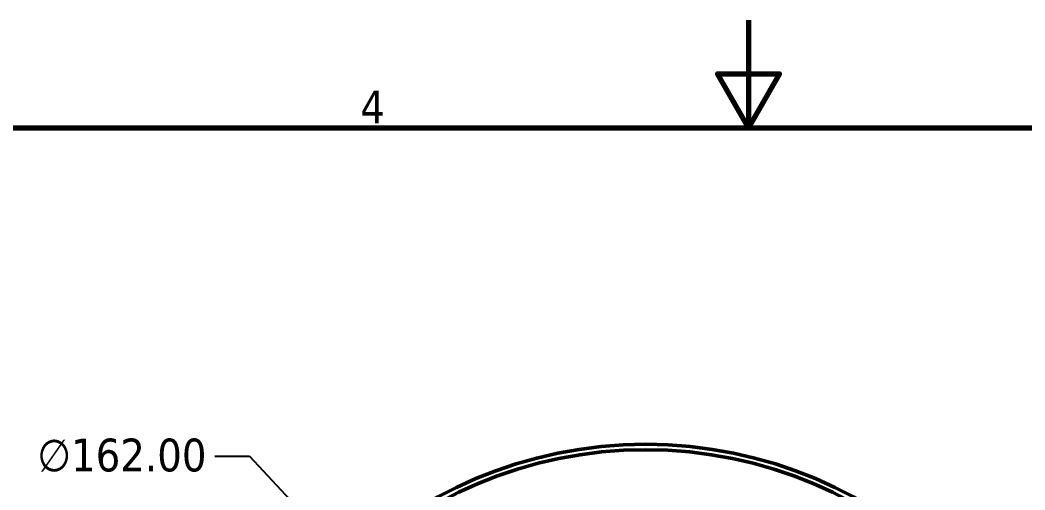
# Model space of a CAD drawing. Header units: millimetres. Extents: x 0 to 840, y 0 to 594.
# Drawn here: x 284.7 to 471.3, y 506.7 to 594 of the extents above; entities that cross this region are included whole.
import ezdxf

# ---------------------------------------------------------------- set-up
doc = ezdxf.new("R2010")
doc.units = ezdxf.units.MM
doc.header["$LTSCALE"] = 2
for name, color, linetype, lineweight in [('Border (ANSI)', 7, 'Continuous', 70), ('Dimension (ANSI)', 7, 'Continuous', 25), ('Visible (ANSI)', 7, 'Continuous', 50)]:
    doc.layers.add(name, color=color, linetype=linetype, lineweight=lineweight)
doc.styles.add('Note Text (ANSI)', font='tahoma.ttf')
doc.dimstyles.new('Default - mm (ANSI)', dxfattribs={"dimscale": 2, "dimtxt": 3.048, "dimasz": 2.5, "dimexe": 3.175, "dimexo": 1.6002, "dimgap": 0.8, "dimtad": 0, "dimtoh": 1, "dimzin": 4, "dimdsep": 46, "dimtxsty": 'Note Text (ANSI)', "dimcen": 0.09, "dimdle": 10, "dimclrd": 256, "dimclre": 256, "dimclrt": 256, "dimadec": 1, "dimazin": 1, "dimtfac": 1, "dimtofl": 0, "dimtmove": 0, "dimatfit": 3, "dimfxl": 0, "dimtolj": 1, "dimtzin": 4, "dimlwd": -1, "dimlwe": -1, "dimarcsym": 0})

# ---------------------------------------------------------------- blocks, each defined once
blk = doc.blocks.new('Borders Default Border')
at = {"layer": 'Border (ANSI)', "flags": 128}
for points in [[(210, 297), (210, 287), (207.113, 292), (212.887, 292), (210, 287)], [(10, 10), (10, 287), (410, 287), (410, 10), (10, 10)]]:
    blk.add_lwpolyline(points, dxfattribs=at)
at = {"layer": 'Border (ANSI)', "insert": (173.937, 287.4), "char_height": 3.048, "attachment_point": 7, "style": 'Note Text (ANSI)'}
blk.add_mtext('4', dxfattribs=at)
blk = doc.blocks.new('*D6')
at = {"layer": 'Defpoints', "color": 0, "transparency": 16777216}
for p in [(345.6, 493.4), (456.19, 375.03)]:
    blk.add_point(p, dxfattribs=at)
at = {"layer": 'Dimension (ANSI)', "transparency": 16777216}
for p, q in [((320.85, 513), (327.29, 513)), ((327.29, 513), (342.18, 497.05)), ((400.72, 434.21), (401.08, 434.21)), ((400.9, 434.03), (400.9, 434.39))]:
    blk.add_line(p, q, dxfattribs=at)
blk.add_solid([(342.79, 497.62), (341.58, 496.48), (345.6, 493.4)], dxfattribs=at)
at = {"layer": 'Dimension (ANSI)', "transparency": 16777216, "insert": (287.88, 516.28), "char_height": 6.096, "attachment_point": 1, "style": 'Note Text (ANSI)'}
blk.add_mtext('\\A1;∅162.00', dxfattribs=at)

msp = doc.modelspace()

# ---------------------------------------------------------------- linework, layer by layer
at = {"layer": 'Visible (ANSI)'}
for radius in [81, 80]:
    msp.add_circle((400.896, 434.213), radius, dxfattribs=at)

# ---------------------------------------------------------------- block references
at = {"xscale": 2, "yscale": 2, "zscale": 2}
msp.add_blockref('Borders Default Border', (0, 0), dxfattribs=at)

# ---------------------------------------------------------------- dimensions: what is measured, and where the dimension line sits
at = {"layer": 'Dimension (ANSI)'}
dim = msp.add_diameter_dim_2p(p1=(456.194, 375.026), p2=(345.598, 493.4), dimstyle='Default - mm (ANSI)', override={"dimgap": 0.8, "dimtih": 1, "dimdec": 2, "dimlfac": 1, "dimtol": 0, "dimlim": 0, "dimtp": 0, "dimtm": 0, "dimtdec": 2}, dxfattribs=at)
dim.commit()
dim.dimension.update_dxf_attribs({"geometry": '*D6', "text_midpoint": (303.564, 513), "dimtype": 163})

doc.saveas('drawing.dxf')
